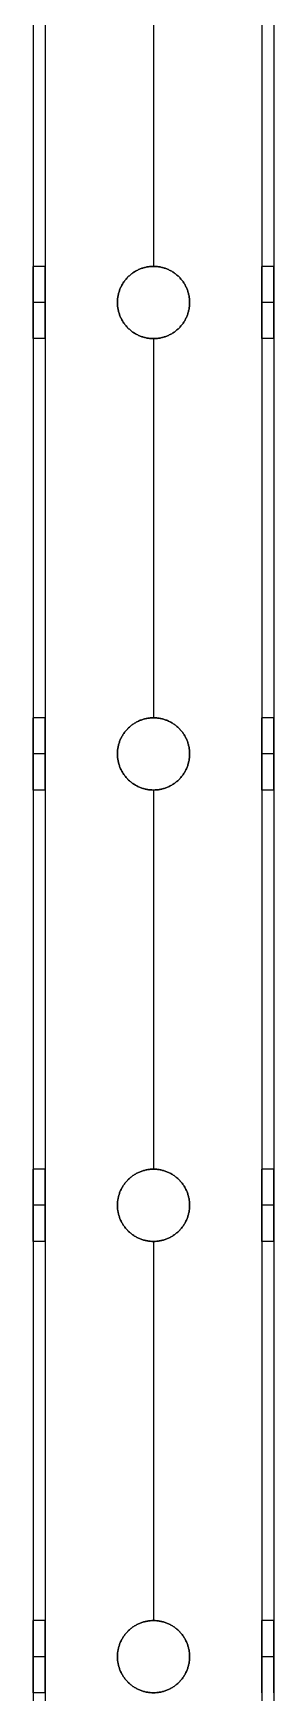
# Model space of a CAD drawing. Header units: millimetres. Extents: x 1279 to 9834, y -699 to 998.
# Drawn here: x 9794.4 to 9834.4, y 159.8 to 435.6 of the extents above; entities that cross this region are included whole.
import ezdxf

# ---------------------------------------------------------------- set-up
doc = ezdxf.new("R2010")
doc.units = ezdxf.units.MM
doc.header["$MEASUREMENT"] = 0
doc.layers.add('staal', color=7, linetype='Continuous', true_color=0x4c4c4c)

msp = doc.modelspace()

# ---------------------------------------------------------------- linework, layer by layer
at = {"layer": 'staal'}
for p, q in [((9796.39, 396.85, 2333.36), (9794.39, 396.85, 2333.36)), ((9814.39, 396.85, 2351.36), (9814.39, 396.85, 2353.36)), ((9814.39, 396.85, 2313.36), (9814.39, 396.85, 2315.36)), ((9834.39, 396.85, 2333.36), (9832.39, 396.85, 2333.36)), ((9796.39, 390.85, 2327.36), (9794.39, 390.85, 2327.36)), ((9796.39, 390.85, 2339.36), (9794.39, 390.85, 2339.36)), ((9808.39, 390.85, 2351.36), (9808.39, 390.85, 2353.36)), ((9808.39, 390.85, 2313.36), (9808.39, 390.85, 2315.36)), ((9820.39, 390.85, 2351.36), (9820.39, 390.85, 2353.36)), ((9820.39, 390.85, 2313.36), (9820.39, 390.85, 2315.36)), ((9834.39, 390.85, 2327.36), (9832.39, 390.85, 2327.36)), ((9834.39, 390.85, 2339.36), (9832.39, 390.85, 2339.36)), ((9796.39, 384.85, 2333.36), (9794.39, 384.85, 2333.36)), ((9814.39, 384.85, 2351.36), (9814.39, 384.85, 2353.36)), ((9814.39, 384.85, 2313.36), (9814.39, 384.85, 2315.36)), ((9834.39, 384.85, 2333.36), (9832.39, 384.85, 2333.36)), ((9796.39, 321.85, 2333.36), (9794.39, 321.85, 2333.36)), ((9814.39, 321.85, 2351.36), (9814.39, 321.85, 2353.36)), ((9814.39, 321.85, 2313.36), (9814.39, 321.85, 2315.36)), ((9834.39, 321.85, 2333.36), (9832.39, 321.85, 2333.36)), ((9796.39, 315.85, 2327.36), (9794.39, 315.85, 2327.36)), ((9796.39, 315.85, 2339.36), (9794.39, 315.85, 2339.36)), ((9808.39, 315.85, 2351.36), (9808.39, 315.85, 2353.36)), ((9808.39, 315.85, 2313.36), (9808.39, 315.85, 2315.36)), ((9820.39, 315.85, 2351.36), (9820.39, 315.85, 2353.36)), ((9820.39, 315.85, 2313.36), (9820.39, 315.85, 2315.36)), ((9834.39, 315.85, 2327.36), (9832.39, 315.85, 2327.36)), ((9834.39, 315.85, 2339.36), (9832.39, 315.85, 2339.36)), ((9796.39, 309.85, 2333.36), (9794.39, 309.85, 2333.36)), ((9814.39, 309.85, 2351.36), (9814.39, 309.85, 2353.36)), ((9814.39, 309.85, 2313.36), (9814.39, 309.85, 2315.36)), ((9834.39, 309.85, 2333.36), (9832.39, 309.85, 2333.36)), ((9796.39, 246.85, 2333.36), (9794.39, 246.85, 2333.36)), ((9814.39, 246.85, 2351.36), (9814.39, 246.85, 2353.36)), ((9814.39, 246.85, 2313.36), (9814.39, 246.85, 2315.36)), ((9834.39, 246.85, 2333.36), (9832.39, 246.85, 2333.36)), ((9796.39, 240.85, 2327.36), (9794.39, 240.85, 2327.36)), ((9796.39, 240.85, 2339.36), (9794.39, 240.85, 2339.36)), ((9808.39, 240.85, 2351.36), (9808.39, 240.85, 2353.36)), ((9808.39, 240.85, 2313.36), (9808.39, 240.85, 2315.36)), ((9820.39, 240.85, 2351.36), (9820.39, 240.85, 2353.36)), ((9820.39, 240.85, 2313.36), (9820.39, 240.85, 2315.36)), ((9834.39, 240.85, 2327.36), (9832.39, 240.85, 2327.36)), ((9834.39, 240.85, 2339.36), (9832.39, 240.85, 2339.36)), ((9796.39, 234.85, 2333.36), (9794.39, 234.85, 2333.36)), ((9814.39, 234.85, 2351.36), (9814.39, 234.85, 2353.36)), ((9814.39, 234.85, 2313.36), (9814.39, 234.85, 2315.36)), ((9834.39, 234.85, 2333.36), (9832.39, 234.85, 2333.36)), ((9796.39, 171.85, 2333.36), (9794.39, 171.85, 2333.36)), ((9814.39, 171.85, 2351.36), (9814.39, 171.85, 2353.36)), ((9814.39, 171.85, 2313.36), (9814.39, 171.85, 2315.36)), ((9834.39, 171.85, 2333.36), (9832.39, 171.85, 2333.36)), ((9796.39, 165.85, 2327.36), (9794.39, 165.85, 2327.36)), ((9796.39, 165.85, 2339.36), (9794.39, 165.85, 2339.36)), ((9808.39, 165.85, 2351.36), (9808.39, 165.85, 2353.36)), ((9808.39, 165.85, 2313.36), (9808.39, 165.85, 2315.36)), ((9820.39, 165.85, 2351.36), (9820.39, 165.85, 2353.36)), ((9820.39, 165.85, 2313.36), (9820.39, 165.85, 2315.36)), ((9834.39, 165.85, 2327.36), (9832.39, 165.85, 2327.36)), ((9834.39, 165.85, 2339.36), (9832.39, 165.85, 2339.36)), ((9796.39, 159.85, 2333.36), (9794.39, 159.85, 2333.36))]:
    msp.add_line(p, q, dxfattribs=at)
for points in [[(9832.39, 709.35, 2351.36), (9832.39, 53.35, 2351.36), (9832.39, -602.65, 2351.36)], [(9832.39, 709.35, 2315.36), (9832.39, 53.35, 2315.36), (9832.39, -602.65, 2315.36)], [(9834.39, 711.35, 2313.36), (9834.39, 53.35, 2313.36), (9834.39, -604.65, 2313.36)], [(9834.39, 711.35, 2353.36), (9834.39, 53.35, 2353.36), (9834.39, -604.65, 2353.36)], [(9796.39, 673.35, 2351.36), (9796.39, 53.35, 2351.36), (9796.39, -566.65, 2351.36)], [(9796.39, 673.35, 2315.36), (9796.39, 53.35, 2315.36), (9796.39, -566.65, 2315.36)], [(9794.39, 671.35, 2313.36), (9794.39, 53.35, 2313.36), (9794.39, -564.65, 2313.36)], [(9794.39, 671.35, 2353.36), (9794.39, 53.35, 2353.36), (9794.39, -564.65, 2353.36)], [(9794.39, 459.85, 2333.36), (9794.39, 428.35, 2333.36), (9794.39, 396.85, 2333.36)], [(9796.39, 459.85, 2333.36), (9796.39, 428.35, 2333.36), (9796.39, 396.85, 2333.36)], [(9814.39, 459.85, 2353.36), (9814.39, 428.35, 2353.36), (9814.39, 396.85, 2353.36)], [(9814.39, 459.85, 2351.36), (9814.39, 428.35, 2351.36), (9814.39, 396.85, 2351.36)], [(9814.39, 459.85, 2315.36), (9814.39, 428.35, 2315.36), (9814.39, 396.85, 2315.36)], [(9814.39, 459.85, 2313.36), (9814.39, 428.35, 2313.36), (9814.39, 396.85, 2313.36)], [(9832.39, 459.85, 2333.36), (9832.39, 428.35, 2333.36), (9832.39, 396.85, 2333.36)], [(9834.39, 459.85, 2333.36), (9834.39, 428.35, 2333.36), (9834.39, 396.85, 2333.36)], [(9794.39, 384.85, 2333.36), (9794.39, 353.35, 2333.36), (9794.39, 321.85, 2333.36)], [(9796.39, 384.85, 2333.36), (9796.39, 353.35, 2333.36), (9796.39, 321.85, 2333.36)], [(9814.39, 384.85, 2353.36), (9814.39, 353.35, 2353.36), (9814.39, 321.85, 2353.36)], [(9814.39, 384.85, 2351.36), (9814.39, 353.35, 2351.36), (9814.39, 321.85, 2351.36)], [(9814.39, 384.85, 2315.36), (9814.39, 353.35, 2315.36), (9814.39, 321.85, 2315.36)], [(9814.39, 384.85, 2313.36), (9814.39, 353.35, 2313.36), (9814.39, 321.85, 2313.36)], [(9832.39, 384.85, 2333.36), (9832.39, 353.35, 2333.36), (9832.39, 321.85, 2333.36)], [(9834.39, 384.85, 2333.36), (9834.39, 353.35, 2333.36), (9834.39, 321.85, 2333.36)], [(9794.39, 309.85, 2333.36), (9794.39, 278.35, 2333.36), (9794.39, 246.85, 2333.36)], [(9796.39, 309.85, 2333.36), (9796.39, 278.35, 2333.36), (9796.39, 246.85, 2333.36)], [(9814.39, 309.85, 2353.36), (9814.39, 278.35, 2353.36), (9814.39, 246.85, 2353.36)], [(9814.39, 309.85, 2351.36), (9814.39, 278.35, 2351.36), (9814.39, 246.85, 2351.36)], [(9814.39, 309.85, 2315.36), (9814.39, 278.35, 2315.36), (9814.39, 246.85, 2315.36)], [(9814.39, 309.85, 2313.36), (9814.39, 278.35, 2313.36), (9814.39, 246.85, 2313.36)], [(9832.39, 309.85, 2333.36), (9832.39, 278.35, 2333.36), (9832.39, 246.85, 2333.36)], [(9834.39, 309.85, 2333.36), (9834.39, 278.35, 2333.36), (9834.39, 246.85, 2333.36)], [(9794.39, 234.85, 2333.36), (9794.39, 203.35, 2333.36), (9794.39, 171.85, 2333.36)], [(9796.39, 234.85, 2333.36), (9796.39, 203.35, 2333.36), (9796.39, 171.85, 2333.36)], [(9814.39, 234.85, 2353.36), (9814.39, 203.35, 2353.36), (9814.39, 171.85, 2353.36)], [(9814.39, 234.85, 2351.36), (9814.39, 203.35, 2351.36), (9814.39, 171.85, 2351.36)], [(9814.39, 234.85, 2315.36), (9814.39, 203.35, 2315.36), (9814.39, 171.85, 2315.36)], [(9814.39, 234.85, 2313.36), (9814.39, 203.35, 2313.36), (9814.39, 171.85, 2313.36)], [(9832.39, 234.85, 2333.36), (9832.39, 203.35, 2333.36), (9832.39, 171.85, 2333.36)], [(9834.39, 234.85, 2333.36), (9834.39, 203.35, 2333.36), (9834.39, 171.85, 2333.36)], [(9794.39, 159.85, 2333.36), (9794.39, 128.35, 2333.36), (9794.39, 96.85, 2333.36)]]:
    msp.add_open_spline(points, degree=2, dxfattribs=at)
for points, weights, knots in [([(9794.39, 390.85, 2327.36), (9794.39, 384.85, 2327.36), (9794.39, 384.85, 2333.36), (9794.39, 384.85, 2339.36), (9794.39, 390.85, 2339.36), (9794.39, 396.85, 2339.36), (9794.39, 396.85, 2333.36), (9794.39, 396.85, 2327.36), (9794.39, 390.85, 2327.36)], [1, 0.707106781187, 1, 0.707106781187, 1, 0.707106781187, 1, 0.707106781187, 1], [-31.415927, -31.415927, -31.415927, -23.561945, -23.561945, -15.707963, -15.707963, -7.853982, -7.853982, 0, 0, 0]), ([(9796.39, 390.85, 2327.36), (9796.39, 396.85, 2327.36), (9796.39, 396.85, 2333.36), (9796.39, 396.85, 2339.36), (9796.39, 390.85, 2339.36), (9796.39, 384.85, 2339.36), (9796.39, 384.85, 2333.36), (9796.39, 384.85, 2327.36), (9796.39, 390.85, 2327.36)], [1, 0.707106781187, 1, 0.707106781187, 1, 0.707106781187, 1, 0.707106781187, 1], [0, 0, 0, 7.853982, 7.853982, 15.707963, 15.707963, 23.561945, 23.561945, 31.415927, 31.415927, 31.415927]), ([(9808.39, 390.85, 2353.36), (9808.39, 384.85, 2353.36), (9814.39, 384.85, 2353.36), (9820.39, 384.85, 2353.36), (9820.39, 390.85, 2353.36), (9820.39, 396.85, 2353.36), (9814.39, 396.85, 2353.36), (9808.39, 396.85, 2353.36), (9808.39, 390.85, 2353.36)], [1, 0.707106781187, 1, 0.707106781187, 1, 0.707106781187, 1, 0.707106781187, 1], [-31.415927, -31.415927, -31.415927, -23.561945, -23.561945, -15.707963, -15.707963, -7.853982, -7.853982, 0, 0, 0]), ([(9808.39, 390.85, 2351.36), (9808.39, 396.85, 2351.36), (9814.39, 396.85, 2351.36), (9820.39, 396.85, 2351.36), (9820.39, 390.85, 2351.36), (9820.39, 384.85, 2351.36), (9814.39, 384.85, 2351.36), (9808.39, 384.85, 2351.36), (9808.39, 390.85, 2351.36)], [1, 0.707106781187, 1, 0.707106781187, 1, 0.707106781187, 1, 0.707106781187, 1], [0, 0, 0, 7.853982, 7.853982, 15.707963, 15.707963, 23.561945, 23.561945, 31.415927, 31.415927, 31.415927]), ([(9808.39, 390.85, 2315.36), (9808.39, 384.85, 2315.36), (9814.39, 384.85, 2315.36), (9820.39, 384.85, 2315.36), (9820.39, 390.85, 2315.36), (9820.39, 396.85, 2315.36), (9814.39, 396.85, 2315.36), (9808.39, 396.85, 2315.36), (9808.39, 390.85, 2315.36)], [1, 0.707106781187, 1, 0.707106781187, 1, 0.707106781187, 1, 0.707106781187, 1], [-31.415927, -31.415927, -31.415927, -23.561945, -23.561945, -15.707963, -15.707963, -7.853982, -7.853982, 0, 0, 0]), ([(9808.39, 390.85, 2313.36), (9808.39, 396.85, 2313.36), (9814.39, 396.85, 2313.36), (9820.39, 396.85, 2313.36), (9820.39, 390.85, 2313.36), (9820.39, 384.85, 2313.36), (9814.39, 384.85, 2313.36), (9808.39, 384.85, 2313.36), (9808.39, 390.85, 2313.36)], [1, 0.707106781187, 1, 0.707106781187, 1, 0.707106781187, 1, 0.707106781187, 1], [0, 0, 0, 7.853982, 7.853982, 15.707963, 15.707963, 23.561945, 23.561945, 31.415927, 31.415927, 31.415927]), ([(9832.39, 390.85, 2327.36), (9832.39, 384.85, 2327.36), (9832.39, 384.85, 2333.36), (9832.39, 384.85, 2339.36), (9832.39, 390.85, 2339.36), (9832.39, 396.85, 2339.36), (9832.39, 396.85, 2333.36), (9832.39, 396.85, 2327.36), (9832.39, 390.85, 2327.36)], [1, 0.707106781187, 1, 0.707106781187, 1, 0.707106781187, 1, 0.707106851018, 0.999999860338], [-31.415927, -31.415927, -31.415927, -23.561944, -23.561944, -15.707962, -15.707962, -7.85398, -7.85398, 0, 0, 0]), ([(9834.39, 390.85, 2327.36), (9834.39, 396.85, 2327.36), (9834.39, 396.85, 2333.36), (9834.39, 396.85, 2339.36), (9834.39, 390.85, 2339.36), (9834.39, 384.85, 2339.36), (9834.39, 384.85, 2333.36), (9834.39, 384.85, 2327.36), (9834.39, 390.85, 2327.36)], [1, 0.707106781187, 1, 0.707106781187, 1, 0.707106781187, 1, 0.707106781187, 1], [0, 0, 0, 7.853982, 7.853982, 15.707963, 15.707963, 23.561945, 23.561945, 31.415927, 31.415927, 31.415927]), ([(9794.39, 315.85, 2327.36), (9794.39, 309.85, 2327.36), (9794.39, 309.85, 2333.36), (9794.39, 309.85, 2339.36), (9794.39, 315.85, 2339.36), (9794.39, 321.85, 2339.36), (9794.39, 321.85, 2333.36), (9794.39, 321.85, 2327.36), (9794.39, 315.85, 2327.36)], [1, 0.707106781187, 1, 0.707106781187, 1, 0.707106781187, 1, 0.707106781187, 1], [-31.415927, -31.415927, -31.415927, -23.561945, -23.561945, -15.707963, -15.707963, -7.853982, -7.853982, 0, 0, 0]), ([(9796.39, 315.85, 2327.36), (9796.39, 321.85, 2327.36), (9796.39, 321.85, 2333.36), (9796.39, 321.85, 2339.36), (9796.39, 315.85, 2339.36), (9796.39, 309.85, 2339.36), (9796.39, 309.85, 2333.36), (9796.39, 309.85, 2327.36), (9796.39, 315.85, 2327.36)], [1, 0.707106781187, 1, 0.707106781187, 1, 0.707106781187, 1, 0.707106781187, 1], [0, 0, 0, 7.853982, 7.853982, 15.707963, 15.707963, 23.561945, 23.561945, 31.415927, 31.415927, 31.415927]), ([(9808.39, 315.85, 2353.36), (9808.39, 309.85, 2353.36), (9814.39, 309.85, 2353.36), (9820.39, 309.85, 2353.36), (9820.39, 315.85, 2353.36), (9820.39, 321.85, 2353.36), (9814.39, 321.85, 2353.36), (9808.39, 321.85, 2353.36), (9808.39, 315.85, 2353.36)], [1, 0.707106781187, 1, 0.707106781187, 1, 0.707106781187, 1, 0.707106781187, 1], [-31.415927, -31.415927, -31.415927, -23.561945, -23.561945, -15.707963, -15.707963, -7.853982, -7.853982, 0, 0, 0]), ([(9808.39, 315.85, 2351.36), (9808.39, 321.85, 2351.36), (9814.39, 321.85, 2351.36), (9820.39, 321.85, 2351.36), (9820.39, 315.85, 2351.36), (9820.39, 309.85, 2351.36), (9814.39, 309.85, 2351.36), (9808.39, 309.85, 2351.36), (9808.39, 315.85, 2351.36)], [1, 0.707106781187, 1, 0.707106781187, 1, 0.707106781187, 1, 0.707106781187, 1], [0, 0, 0, 7.853982, 7.853982, 15.707963, 15.707963, 23.561945, 23.561945, 31.415927, 31.415927, 31.415927]), ([(9808.39, 315.85, 2315.36), (9808.39, 309.85, 2315.36), (9814.39, 309.85, 2315.36), (9820.39, 309.85, 2315.36), (9820.39, 315.85, 2315.36), (9820.39, 321.85, 2315.36), (9814.39, 321.85, 2315.36), (9808.39, 321.85, 2315.36), (9808.39, 315.85, 2315.36)], [1, 0.707106781187, 1, 0.707106781187, 1, 0.707106781187, 1, 0.707106781187, 1], [-31.415927, -31.415927, -31.415927, -23.561945, -23.561945, -15.707963, -15.707963, -7.853982, -7.853982, 0, 0, 0]), ([(9808.39, 315.85, 2313.36), (9808.39, 321.85, 2313.36), (9814.39, 321.85, 2313.36), (9820.39, 321.85, 2313.36), (9820.39, 315.85, 2313.36), (9820.39, 309.85, 2313.36), (9814.39, 309.85, 2313.36), (9808.39, 309.85, 2313.36), (9808.39, 315.85, 2313.36)], [1, 0.707106781187, 1, 0.707106781187, 1, 0.707106781187, 1, 0.707106781187, 1], [0, 0, 0, 7.853982, 7.853982, 15.707963, 15.707963, 23.561945, 23.561945, 31.415927, 31.415927, 31.415927]), ([(9832.39, 315.85, 2327.36), (9832.39, 309.85, 2327.36), (9832.39, 309.85, 2333.36), (9832.39, 309.85, 2339.36), (9832.39, 315.85, 2339.36), (9832.39, 321.85, 2339.36), (9832.39, 321.85, 2333.36), (9832.39, 321.85, 2327.36), (9832.39, 315.85, 2327.36)], [1, 0.707106781187, 1, 0.707106781187, 1, 0.707106781187, 1, 0.707106781187, 1], [-31.415927, -31.415927, -31.415927, -23.561945, -23.561945, -15.707963, -15.707963, -7.853982, -7.853982, 0, 0, 0]), ([(9834.39, 315.85, 2327.36), (9834.39, 321.85, 2327.36), (9834.39, 321.85, 2333.36), (9834.39, 321.85, 2339.36), (9834.39, 315.85, 2339.36), (9834.39, 309.85, 2339.36), (9834.39, 309.85, 2333.36), (9834.39, 309.85, 2327.36), (9834.39, 315.85, 2327.36)], [1, 0.707106781187, 1, 0.707106781187, 1, 0.707106781187, 1, 0.707106781187, 1], [0, 0, 0, 7.853982, 7.853982, 15.707963, 15.707963, 23.561945, 23.561945, 31.415927, 31.415927, 31.415927]), ([(9794.39, 240.85, 2327.36), (9794.39, 234.85, 2327.36), (9794.39, 234.85, 2333.36), (9794.39, 234.85, 2339.36), (9794.39, 240.85, 2339.36), (9794.39, 246.85, 2339.36), (9794.39, 246.85, 2333.36), (9794.39, 246.85, 2327.36), (9794.39, 240.85, 2327.36)], [1, 0.707106781187, 1, 0.707106781187, 1, 0.707106781187, 1, 0.707106781187, 1], [-31.415927, -31.415927, -31.415927, -23.561945, -23.561945, -15.707963, -15.707963, -7.853982, -7.853982, 0, 0, 0]), ([(9796.39, 240.85, 2327.36), (9796.39, 246.85, 2327.36), (9796.39, 246.85, 2333.36), (9796.39, 246.85, 2339.36), (9796.39, 240.85, 2339.36), (9796.39, 234.85, 2339.36), (9796.39, 234.85, 2333.36), (9796.39, 234.85, 2327.36), (9796.39, 240.85, 2327.36)], [1, 0.707106781187, 1, 0.707106781187, 1, 0.707106781187, 1, 0.707106781187, 1], [0, 0, 0, 7.853982, 7.853982, 15.707963, 15.707963, 23.561945, 23.561945, 31.415927, 31.415927, 31.415927]), ([(9808.39, 240.85, 2353.36), (9808.39, 234.85, 2353.36), (9814.39, 234.85, 2353.36), (9820.39, 234.85, 2353.36), (9820.39, 240.85, 2353.36), (9820.39, 246.85, 2353.36), (9814.39, 246.85, 2353.36), (9808.39, 246.85, 2353.36), (9808.39, 240.85, 2353.36)], [1, 0.707106781187, 1, 0.707106781187, 1, 0.707106781187, 1, 0.707106781187, 1], [-31.415927, -31.415927, -31.415927, -23.561945, -23.561945, -15.707963, -15.707963, -7.853982, -7.853982, 0, 0, 0]), ([(9808.39, 240.85, 2351.36), (9808.39, 246.85, 2351.36), (9814.39, 246.85, 2351.36), (9820.39, 246.85, 2351.36), (9820.39, 240.85, 2351.36), (9820.39, 234.85, 2351.36), (9814.39, 234.85, 2351.36), (9808.39, 234.85, 2351.36), (9808.39, 240.85, 2351.36)], [1, 0.707106781187, 1, 0.707106781187, 1, 0.707106781187, 1, 0.707106781187, 1], [0, 0, 0, 7.853982, 7.853982, 15.707963, 15.707963, 23.561945, 23.561945, 31.415927, 31.415927, 31.415927]), ([(9808.39, 240.85, 2315.36), (9808.39, 234.85, 2315.36), (9814.39, 234.85, 2315.36), (9820.39, 234.85, 2315.36), (9820.39, 240.85, 2315.36), (9820.39, 246.85, 2315.36), (9814.39, 246.85, 2315.36), (9808.39, 246.85, 2315.36), (9808.39, 240.85, 2315.36)], [1, 0.707106781187, 1, 0.707106781187, 1, 0.707106781187, 1, 0.707106781187, 1], [-31.415927, -31.415927, -31.415927, -23.561945, -23.561945, -15.707963, -15.707963, -7.853982, -7.853982, 0, 0, 0]), ([(9808.39, 240.85, 2313.36), (9808.39, 246.85, 2313.36), (9814.39, 246.85, 2313.36), (9820.39, 246.85, 2313.36), (9820.39, 240.85, 2313.36), (9820.39, 234.85, 2313.36), (9814.39, 234.85, 2313.36), (9808.39, 234.85, 2313.36), (9808.39, 240.85, 2313.36)], [1, 0.707106781187, 1, 0.707106781187, 1, 0.707106781187, 1, 0.707106781187, 1], [0, 0, 0, 7.853982, 7.853982, 15.707963, 15.707963, 23.561945, 23.561945, 31.415927, 31.415927, 31.415927]), ([(9832.39, 240.85, 2327.36), (9832.39, 234.85, 2327.36), (9832.39, 234.85, 2333.36), (9832.39, 234.85, 2339.36), (9832.39, 240.85, 2339.36), (9832.39, 246.85, 2339.36), (9832.39, 246.85, 2333.36), (9832.39, 246.85, 2327.36), (9832.39, 240.85, 2327.36)], [1, 0.707106781187, 1, 0.707106781187, 1, 0.707106781187, 1, 0.707106781187, 1], [-31.415927, -31.415927, -31.415927, -23.561945, -23.561945, -15.707963, -15.707963, -7.853982, -7.853982, 0, 0, 0]), ([(9834.39, 240.85, 2327.36), (9834.39, 246.85, 2327.36), (9834.39, 246.85, 2333.36), (9834.39, 246.85, 2339.36), (9834.39, 240.85, 2339.36), (9834.39, 234.85, 2339.36), (9834.39, 234.85, 2333.36), (9834.39, 234.85, 2327.36), (9834.39, 240.85, 2327.36)], [1, 0.707106781187, 1, 0.707106781187, 1, 0.707106781187, 1, 0.707106781187, 1], [0, 0, 0, 7.853982, 7.853982, 15.707963, 15.707963, 23.561945, 23.561945, 31.415927, 31.415927, 31.415927]), ([(9794.39, 165.85, 2327.36), (9794.39, 159.85, 2327.36), (9794.39, 159.85, 2333.36), (9794.39, 159.85, 2339.36), (9794.39, 165.85, 2339.36), (9794.39, 171.85, 2339.36), (9794.39, 171.85, 2333.36), (9794.39, 171.85, 2327.36), (9794.39, 165.85, 2327.36)], [1, 0.707106781187, 1, 0.707106781187, 1, 0.707106781187, 1, 0.707106781187, 1], [-31.415927, -31.415927, -31.415927, -23.561945, -23.561945, -15.707963, -15.707963, -7.853982, -7.853982, 0, 0, 0]), ([(9796.39, 165.85, 2327.36), (9796.39, 171.85, 2327.36), (9796.39, 171.85, 2333.36), (9796.39, 171.85, 2339.36), (9796.39, 165.85, 2339.36), (9796.39, 159.85, 2339.36), (9796.39, 159.85, 2333.36), (9796.39, 159.85, 2327.36), (9796.39, 165.85, 2327.36)], [1, 0.707106781187, 1, 0.707106781187, 1, 0.707106781187, 1, 0.707106781187, 1], [0, 0, 0, 7.853982, 7.853982, 15.707963, 15.707963, 23.561945, 23.561945, 31.415927, 31.415927, 31.415927]), ([(9808.39, 165.85, 2353.36), (9808.39, 159.85, 2353.36), (9814.39, 159.85, 2353.36), (9820.39, 159.85, 2353.36), (9820.39, 165.85, 2353.36), (9820.39, 171.85, 2353.36), (9814.39, 171.85, 2353.36), (9808.39, 171.85, 2353.36), (9808.39, 165.85, 2353.36)], [1, 0.707106781187, 1, 0.707106781187, 1, 0.707106781187, 1, 0.707106781187, 1], [-31.415927, -31.415927, -31.415927, -23.561945, -23.561945, -15.707963, -15.707963, -7.853982, -7.853982, 0, 0, 0]), ([(9808.39, 165.85, 2351.36), (9808.39, 171.85, 2351.36), (9814.39, 171.85, 2351.36), (9820.39, 171.85, 2351.36), (9820.39, 165.85, 2351.36), (9820.39, 159.85, 2351.36), (9814.39, 159.85, 2351.36), (9808.39, 159.85, 2351.36), (9808.39, 165.85, 2351.36)], [1, 0.707106781187, 1, 0.707106781187, 1, 0.707106781187, 1, 0.707106781187, 1], [0, 0, 0, 7.853982, 7.853982, 15.707963, 15.707963, 23.561945, 23.561945, 31.415927, 31.415927, 31.415927]), ([(9808.39, 165.85, 2315.36), (9808.39, 159.85, 2315.36), (9814.39, 159.85, 2315.36), (9820.39, 159.85, 2315.36), (9820.39, 165.85, 2315.36), (9820.39, 171.85, 2315.36), (9814.39, 171.85, 2315.36), (9808.39, 171.85, 2315.36), (9808.39, 165.85, 2315.36)], [1, 0.707106781187, 1, 0.707106781187, 1, 0.707106781187, 1, 0.707106781187, 1], [-31.415927, -31.415927, -31.415927, -23.561945, -23.561945, -15.707963, -15.707963, -7.853982, -7.853982, 0, 0, 0]), ([(9808.39, 165.85, 2313.36), (9808.39, 171.85, 2313.36), (9814.39, 171.85, 2313.36), (9820.39, 171.85, 2313.36), (9820.39, 165.85, 2313.36), (9820.39, 159.85, 2313.36), (9814.39, 159.85, 2313.36), (9808.39, 159.85, 2313.36), (9808.39, 165.85, 2313.36)], [1, 0.707106781187, 1, 0.707106781187, 1, 0.707106781187, 1, 0.707106781187, 1], [0, 0, 0, 7.853982, 7.853982, 15.707963, 15.707963, 23.561945, 23.561945, 31.415927, 31.415927, 31.415927]), ([(9832.39, 165.85, 2327.36), (9832.39, 159.85, 2327.36), (9832.39, 159.85, 2333.36), (9832.39, 159.85, 2339.36), (9832.39, 165.85, 2339.36), (9832.39, 171.85, 2339.36), (9832.39, 171.85, 2333.36), (9832.39, 171.85, 2327.36), (9832.39, 165.85, 2327.36)], [1, 0.707106781187, 1, 0.707106781187, 1, 0.707106781187, 1, 0.707106781187, 1], [-31.415927, -31.415927, -31.415927, -23.561945, -23.561945, -15.707963, -15.707963, -7.853982, -7.853982, 0, 0, 0]), ([(9834.39, 165.85, 2327.36), (9834.39, 171.85, 2327.36), (9834.39, 171.85, 2333.36), (9834.39, 171.85, 2339.36), (9834.39, 165.85, 2339.36), (9834.39, 159.85, 2339.36), (9834.39, 159.85, 2333.36), (9834.39, 159.85, 2327.36), (9834.39, 165.85, 2327.36)], [1, 0.707106781187, 1, 0.707106781187, 1, 0.707106781187, 1, 0.707106781187, 1], [0, 0, 0, 7.853982, 7.853982, 15.707963, 15.707963, 23.561945, 23.561945, 31.415927, 31.415927, 31.415927])]:
    msp.add_rational_spline(points, weights, degree=2, knots=knots, dxfattribs=at)

doc.saveas('drawing.dxf')
